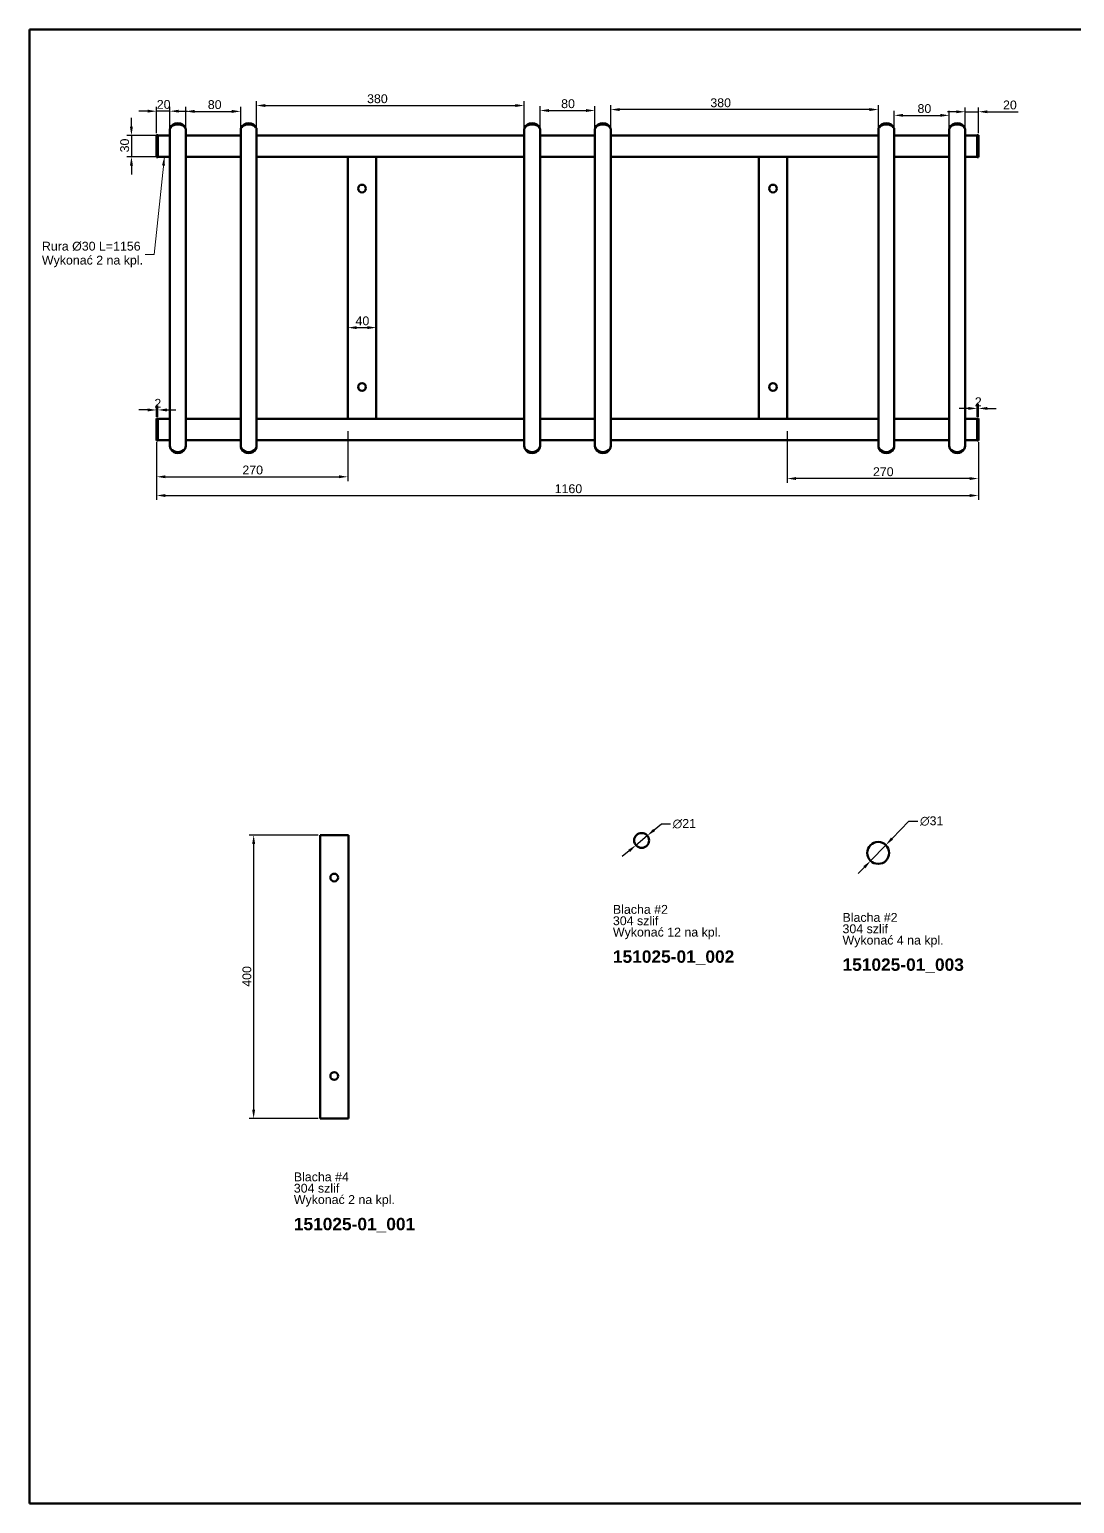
# Model space of a CAD drawing. Header units: millimetres. Extents: x 10 to 2960, y 10 to 2090.
# Drawn here: x 10 to 1485, y 10 to 2090 of the extents above; entities that cross this region are included whole.
import ezdxf

# ---------------------------------------------------------------- set-up
doc = ezdxf.new("R2010")
doc.units = ezdxf.units.MM
doc.header["$LTSCALE"] = 5
for name, color, linetype, lineweight in [('Krawędzie widoczneARTUR', 7, 'Continuous', 50), ('SymboleARTUR', 7, 'Continuous', 18), ('SzkicARTUR', 7, 'Continuous', 35), ('WymiaryARTUR', 7, 'Continuous', 25)]:
    doc.layers.add(name, color=color, linetype=linetype, lineweight=lineweight)
doc.styles.add('STANDARD-ARTUR', font='ARIAL.TTF')
doc.dimstyles.new('ISO-25-ARTUR tekst normalny', dxfattribs={"dimscale": 5, "dimtxt": 2.5, "dimasz": 2.5, "dimexe": 1.25, "dimexo": 0.5, "dimtad": 1, "dimdec": 1, "dimrnd": 1e-08, "dimtxsty": 'STANDARD-ARTUR', "dimcen": 0.09, "dimclrd": 7, "dimclre": 7, "dimclrt": 7, "dimadec": 1, "dimazin": 2, "dimtfac": 0.6, "dimtdec": 3, "dimtmove": 0, "dimatfit": 3, "dimfxl": 1, "dimtolj": 1, "dimtzin": 0, "dimlwd": -1, "dimlwe": -1, "dimarcsym": 0})
doc.dimstyles.new('ISO-25-ARTUR tekst normalny$7', dxfattribs={"dimscale": 5, "dimtxt": 2.5, "dimasz": 2.5, "dimexe": 1.25, "dimexo": 0.5, "dimtad": 1, "dimdec": 1, "dimrnd": 1e-08, "dimtxsty": 'STANDARD-ARTUR', "dimcen": 0.09, "dimclrd": 7, "dimclre": 7, "dimclrt": 7, "dimadec": 1, "dimazin": 2, "dimtfac": 0.6, "dimtdec": 3, "dimtmove": 0, "dimatfit": 3, "dimfxl": 1, "dimtolj": 1, "dimtzin": 0, "dimlwd": 15, "dimlwe": -1, "dimarcsym": 0})

# ---------------------------------------------------------------- blocks, each defined once
blk = doc.blocks.new('Ramki Zwykła')
at = {"layer": 'SzkicARTUR', "lineweight": 50}
for p, q in [((2, 418), (592, 418)), ((2, 2), (2, 418)), ((592, 2), (592, 418)), ((2, 2), (592, 2))]:
    blk.add_line(p, q, dxfattribs=at)
blk = doc.blocks.new('*D6')
at = {"layer": 'Defpoints', "color": 0, "linetype": 'Continuous', "transparency": 16777216}
for p in [(808.1, 1975.6), (730.6, 1948.8), (808.1, 1948.8)]:
    blk.add_point(p, dxfattribs=at)
at = {"layer": 'WymiaryARTUR', "color": 7, "linetype": 'Continuous', "transparency": 16777216}
for p, q in [((730.6, 1951.3), (730.6, 1981.9)), ((808.1, 1951.3), (808.1, 1981.9)), ((743.1, 1975.6), (795.6, 1975.6))]:
    blk.add_line(p, q, dxfattribs=at)
for points in [[(743.1, 1977.7), (743.1, 1973.6), (730.6, 1975.6)], [(795.6, 1977.7), (795.6, 1973.6), (808.1, 1975.6)]]:
    blk.add_solid(points, dxfattribs=at)
at = {"layer": 'WymiaryARTUR', "color": 7, "linetype": 'Continuous', "transparency": 16777216, "insert": (760.4, 1985.2), "char_height": 12.5, "attachment_point": 4, "style": 'STANDARD-ARTUR'}
blk.add_mtext('\\A1;80', dxfattribs=at)
blk = doc.blocks.new('*D7')
at = {"layer": 'Defpoints', "color": 0, "linetype": 'Continuous', "transparency": 16777216}
for p in [(308.1, 1974.4), (230.6, 1948.8), (308.1, 1948.8)]:
    blk.add_point(p, dxfattribs=at)
at = {"layer": 'WymiaryARTUR', "color": 7, "linetype": 'Continuous', "transparency": 16777216}
for p, q in [((230.6, 1951.3), (230.6, 1980.7)), ((308.1, 1951.3), (308.1, 1980.7)), ((243.1, 1974.4), (295.6, 1974.4))]:
    blk.add_line(p, q, dxfattribs=at)
for points in [[(243.1, 1976.5), (243.1, 1972.3), (230.6, 1974.4)], [(295.6, 1976.5), (295.6, 1972.3), (308.1, 1974.4)]]:
    blk.add_solid(points, dxfattribs=at)
at = {"layer": 'WymiaryARTUR', "color": 7, "linetype": 'Continuous', "transparency": 16777216, "insert": (261.7, 1983.9), "char_height": 12.5, "attachment_point": 4, "style": 'STANDARD-ARTUR'}
blk.add_mtext('\\A1;80', dxfattribs=at)
blk = doc.blocks.new('*D8')
at = {"layer": 'Defpoints', "color": 0, "linetype": 'Continuous', "transparency": 16777216}
for p in [(1308.1, 1968.8), (1230.6, 1948.8), (1308.1, 1948.8)]:
    blk.add_point(p, dxfattribs=at)
at = {"layer": 'WymiaryARTUR', "color": 7, "linetype": 'Continuous', "transparency": 16777216}
for p, q in [((1230.6, 1951.3), (1230.6, 1975.1)), ((1243.1, 1968.8), (1295.6, 1968.8)), ((1308.1, 1951.3), (1308.1, 1975.1))]:
    blk.add_line(p, q, dxfattribs=at)
for points in [[(1243.1, 1970.9), (1243.1, 1966.8), (1230.6, 1968.8)], [(1295.6, 1970.9), (1295.6, 1966.8), (1308.1, 1968.8)]]:
    blk.add_solid(points, dxfattribs=at)
at = {"layer": 'WymiaryARTUR', "color": 7, "linetype": 'Continuous', "transparency": 16777216, "insert": (1263.4, 1978.3), "char_height": 12.5, "attachment_point": 4, "style": 'STANDARD-ARTUR'}
blk.add_mtext('\\A1;80', dxfattribs=at)
blk = doc.blocks.new('*D9')
at = {"layer": 'Defpoints', "color": 0, "linetype": 'Continuous', "transparency": 16777216}
for p in [(708.1, 1982.7), (330.6, 1634.3), (708.1, 1634.3)]:
    blk.add_point(p, dxfattribs=at)
at = {"layer": 'WymiaryARTUR', "color": 7, "linetype": 'Continuous', "transparency": 16777216}
for p, q in [((330.6, 1636.8), (330.6, 1988.9)), ((343.1, 1982.7), (695.6, 1982.7)), ((708.1, 1636.8), (708.1, 1988.9))]:
    blk.add_line(p, q, dxfattribs=at)
for points in [[(343.1, 1984.8), (343.1, 1980.6), (330.6, 1982.7)], [(695.6, 1984.8), (695.6, 1980.6), (708.1, 1982.7)]]:
    blk.add_solid(points, dxfattribs=at)
at = {"layer": 'WymiaryARTUR', "color": 7, "linetype": 'Continuous', "transparency": 16777216, "insert": (486.5, 1992.2), "char_height": 12.5, "attachment_point": 4, "style": 'STANDARD-ARTUR'}
blk.add_mtext('\\A1;380', dxfattribs=at)
blk = doc.blocks.new('*D10')
at = {"layer": 'Defpoints', "color": 0, "linetype": 'Continuous', "transparency": 16777216}
for p in [(830.6, 1977), (830.6, 1634.3), (1208.1, 1634.3)]:
    blk.add_point(p, dxfattribs=at)
at = {"layer": 'WymiaryARTUR', "color": 7, "linetype": 'Continuous', "transparency": 16777216}
for p, q in [((830.6, 1636.8), (830.6, 1983.3)), ((1195.6, 1977), (843.1, 1977)), ((1208.1, 1636.8), (1208.1, 1983.3))]:
    blk.add_line(p, q, dxfattribs=at)
for points in [[(843.1, 1979.1), (843.1, 1974.9), (830.6, 1977)], [(1195.6, 1979.1), (1195.6, 1974.9), (1208.1, 1977)]]:
    blk.add_solid(points, dxfattribs=at)
at = {"layer": 'WymiaryARTUR', "color": 7, "linetype": 'Continuous', "transparency": 16777216, "insert": (971, 1986.5), "char_height": 12.5, "attachment_point": 4, "style": 'STANDARD-ARTUR'}
blk.add_mtext('\\A1;380', dxfattribs=at)
blk = doc.blocks.new('*D11')
at = {"layer": 'Defpoints', "color": 0, "linetype": 'Continuous', "transparency": 16777216}
for p in [(189.4, 1974.7), (189.4, 1941), (208.1, 1634.3)]:
    blk.add_point(p, dxfattribs=at)
at = {"layer": 'WymiaryARTUR', "color": 7, "linetype": 'Continuous', "transparency": 16777216}
for p, q in [((189.4, 1943.5), (189.4, 1981)), ((208.1, 1636.8), (208.1, 1981)), ((176.9, 1974.7), (164.4, 1974.7)), ((208.1, 1974.7), (189.4, 1974.7)), ((220.6, 1974.7), (233.1, 1974.7))]:
    blk.add_line(p, q, dxfattribs=at)
for points in [[(176.9, 1976.8), (176.9, 1972.7), (189.4, 1974.7)], [(220.6, 1976.8), (220.6, 1972.7), (208.1, 1974.7)]]:
    blk.add_solid(points, dxfattribs=at)
at = {"layer": 'WymiaryARTUR', "color": 7, "linetype": 'Continuous', "transparency": 16777216, "insert": (189.7, 1984.2), "char_height": 12.5, "attachment_point": 4, "style": 'STANDARD-ARTUR'}
blk.add_mtext('\\A1;20', dxfattribs=at)
blk = doc.blocks.new('*D12')
at = {"layer": 'Defpoints', "color": 0, "linetype": 'Continuous', "transparency": 16777216}
for p in [(1330.6, 1973.9), (1330.6, 1948.8), (1349.4, 1941)]:
    blk.add_point(p, dxfattribs=at)
at = {"layer": 'WymiaryARTUR', "color": 7, "linetype": 'Continuous', "transparency": 16777216}
for p, q in [((1330.6, 1951.3), (1330.6, 1980.1)), ((1349.4, 1943.5), (1349.4, 1980.1)), ((1318.1, 1973.9), (1305.6, 1973.9)), ((1330.6, 1973.9), (1349.4, 1973.9)), ((1361.9, 1973.9), (1405.3, 1973.9))]:
    blk.add_line(p, q, dxfattribs=at)
for points in [[(1318.1, 1975.9), (1318.1, 1971.8), (1330.6, 1973.9)], [(1361.9, 1975.9), (1361.9, 1971.8), (1349.4, 1973.9)]]:
    blk.add_solid(points, dxfattribs=at)
at = {"layer": 'WymiaryARTUR', "color": 7, "linetype": 'Continuous', "transparency": 16777216, "insert": (1384.1, 1983.4), "char_height": 12.5, "attachment_point": 4, "style": 'STANDARD-ARTUR'}
blk.add_mtext('\\A1;20', dxfattribs=at)
blk = doc.blocks.new('*D18')
at = {"layer": 'Defpoints', "color": 0, "linetype": 'Continuous', "transparency": 16777216}
for p in [(189.4, 1510), (1349.4, 1510), (1349.4, 1432.4)]:
    blk.add_point(p, dxfattribs=at)
at = {"layer": 'WymiaryARTUR', "color": 7, "linetype": 'Continuous', "transparency": 16777216}
for p, q in [((189.4, 1507.5), (189.4, 1426.2)), ((1349.4, 1507.5), (1349.4, 1426.2)), ((201.9, 1432.4), (1336.9, 1432.4))]:
    blk.add_line(p, q, dxfattribs=at)
for points in [[(201.9, 1434.5), (201.9, 1430.3), (189.4, 1432.4)], [(1336.9, 1434.5), (1336.9, 1430.3), (1349.4, 1432.4)]]:
    blk.add_solid(points, dxfattribs=at)
at = {"layer": 'WymiaryARTUR', "color": 7, "linetype": 'Continuous', "transparency": 16777216, "insert": (751.3, 1441.9), "char_height": 12.5, "attachment_point": 4, "style": 'STANDARD-ARTUR'}
blk.add_mtext('\\A1;1160', dxfattribs=at)
blk = doc.blocks.new('*D22')
at = {"layer": 'Defpoints', "color": 0, "linetype": 'Continuous', "transparency": 16777216}
for p in [(191.4, 1940.5), (153.9, 1910.5), (191.4, 1910.5)]:
    blk.add_point(p, dxfattribs=at)
at = {"layer": 'WymiaryARTUR', "color": 7, "linetype": 'Continuous', "transparency": 16777216}
for p, q in [((153.9, 1953), (153.9, 1965.5)), ((188.9, 1940.5), (147.6, 1940.5)), ((153.9, 1940.5), (153.9, 1910.5)), ((188.9, 1910.5), (147.6, 1910.5)), ((153.9, 1898), (153.9, 1885.5))]:
    blk.add_line(p, q, dxfattribs=at)
for points in [[(151.8, 1953), (156, 1953), (153.9, 1940.5)], [(151.8, 1898), (156, 1898), (153.9, 1910.5)]]:
    blk.add_solid(points, dxfattribs=at)
at = {"layer": 'WymiaryARTUR', "color": 7, "linetype": 'Continuous', "transparency": 16777216, "insert": (144.4, 1916.6), "char_height": 12.5, "attachment_point": 4, "rotation": 90, "style": 'STANDARD-ARTUR'}
blk.add_mtext('\\A1;30', dxfattribs=at)
blk = doc.blocks.new('*D23')
at = {"layer": 'Defpoints', "color": 0, "linetype": 'Continuous', "transparency": 16777216}
for p in [(459.4, 1669.3), (499.4, 1669.3), (499.4, 1669.3)]:
    blk.add_point(p, dxfattribs=at)
at = {"layer": 'WymiaryARTUR', "color": 7, "linetype": 'Continuous', "transparency": 16777216}
blk.add_line((471.9, 1669.3), (486.9, 1669.3), dxfattribs=at)
for points in [[(471.9, 1671.4), (471.9, 1667.2), (459.4, 1669.3)], [(486.9, 1671.4), (486.9, 1667.2), (499.4, 1669.3)]]:
    blk.add_solid(points, dxfattribs=at)
at = {"layer": 'WymiaryARTUR', "color": 7, "linetype": 'Continuous', "transparency": 16777216, "insert": (470.2, 1678.8), "char_height": 12.5, "attachment_point": 4, "style": 'STANDARD-ARTUR'}
blk.add_mtext('\\A1;40', dxfattribs=at)
blk = doc.blocks.new('*D24')
at = {"layer": 'Defpoints', "color": 0, "linetype": 'Continuous', "transparency": 16777216}
for p in [(459.4, 1525.5), (189.4, 1510), (459.4, 1458.8)]:
    blk.add_point(p, dxfattribs=at)
at = {"layer": 'WymiaryARTUR', "color": 7, "linetype": 'Continuous', "transparency": 16777216}
for p, q in [((459.4, 1523), (459.4, 1452.6)), ((189.4, 1507.5), (189.4, 1452.6)), ((201.9, 1458.8), (446.9, 1458.8))]:
    blk.add_line(p, q, dxfattribs=at)
for points in [[(201.9, 1460.9), (201.9, 1456.8), (189.4, 1458.8)], [(446.9, 1460.9), (446.9, 1456.8), (459.4, 1458.8)]]:
    blk.add_solid(points, dxfattribs=at)
at = {"layer": 'WymiaryARTUR', "color": 7, "linetype": 'Continuous', "transparency": 16777216, "insert": (310.5, 1468.3), "char_height": 12.5, "attachment_point": 4, "style": 'STANDARD-ARTUR'}
blk.add_mtext('\\A1;270', dxfattribs=at)
blk = doc.blocks.new('*D25')
at = {"layer": 'Defpoints', "color": 0, "linetype": 'Continuous', "transparency": 16777216}
for p in [(1079.4, 1525.5), (1349.4, 1510), (1079.4, 1456.3)]:
    blk.add_point(p, dxfattribs=at)
at = {"layer": 'WymiaryARTUR', "color": 7, "linetype": 'Continuous', "transparency": 16777216}
for p, q in [((1079.4, 1523), (1079.4, 1450.1)), ((1349.4, 1507.5), (1349.4, 1450.1)), ((1336.9, 1456.3), (1091.9, 1456.3))]:
    blk.add_line(p, q, dxfattribs=at)
for points in [[(1091.9, 1458.4), (1091.9, 1454.3), (1079.4, 1456.3)], [(1336.9, 1458.4), (1336.9, 1454.3), (1349.4, 1456.3)]]:
    blk.add_solid(points, dxfattribs=at)
at = {"layer": 'WymiaryARTUR', "color": 7, "linetype": 'Continuous', "transparency": 16777216, "insert": (1200.5, 1465.9), "char_height": 12.5, "attachment_point": 4, "style": 'STANDARD-ARTUR'}
blk.add_mtext('\\A1;270', dxfattribs=at)
blk = doc.blocks.new('*D26')
at = {"layer": 'Defpoints', "color": 0, "linetype": 'Continuous', "transparency": 16777216}
for p in [(420.1, 953.3), (326.4, 553.3), (420.1, 553.3)]:
    blk.add_point(p, dxfattribs=at)
at = {"layer": 'WymiaryARTUR', "color": 7, "linetype": 'Continuous', "transparency": 16777216}
for p, q in [((417.6, 953.3), (320.1, 953.3)), ((326.4, 940.8), (326.4, 565.8)), ((417.6, 553.3), (320.1, 553.3))]:
    blk.add_line(p, q, dxfattribs=at)
for points in [[(324.3, 940.8), (328.5, 940.8), (326.4, 953.3)], [(324.3, 565.8), (328.5, 565.8), (326.4, 553.3)]]:
    blk.add_solid(points, dxfattribs=at)
at = {"layer": 'WymiaryARTUR', "color": 7, "linetype": 'Continuous', "transparency": 16777216, "insert": (316.9, 739.2), "char_height": 12.5, "attachment_point": 4, "rotation": 90, "style": 'STANDARD-ARTUR'}
blk.add_mtext('\\A1;400', dxfattribs=at)
blk = doc.blocks.new('*D27')
at = {"layer": 'Defpoints', "color": 0, "linetype": 'Continuous', "transparency": 16777216}
for p in [(189.4, 1541), (191.4, 1553.1), (191.4, 1541)]:
    blk.add_point(p, dxfattribs=at)
at = {"layer": 'WymiaryARTUR', "color": 7, "linetype": 'Continuous', "transparency": 16777216}
for p, q in [((176.9, 1553.1), (164.4, 1553.1)), ((189.4, 1543.5), (189.4, 1559.3)), ((189.4, 1553.1), (191.4, 1553.1)), ((191.4, 1543.5), (191.4, 1559.3)), ((203.9, 1553.1), (216.4, 1553.1))]:
    blk.add_line(p, q, dxfattribs=at)
for points in [[(176.9, 1555.2), (176.9, 1551), (189.4, 1553.1)], [(203.9, 1555.2), (203.9, 1551), (191.4, 1553.1)]]:
    blk.add_solid(points, dxfattribs=at)
at = {"layer": 'WymiaryARTUR', "color": 7, "linetype": 'Continuous', "transparency": 16777216, "insert": (186.3, 1562.5), "char_height": 12.5, "attachment_point": 4, "style": 'STANDARD-ARTUR'}
blk.add_mtext('\\A1;2', dxfattribs=at)
blk = doc.blocks.new('*D28')
at = {"layer": 'Defpoints', "color": 0, "linetype": 'Continuous', "transparency": 16777216}
for p in [(1347.4, 1541), (1349.4, 1555.3), (1349.4, 1541)]:
    blk.add_point(p, dxfattribs=at)
at = {"layer": 'WymiaryARTUR', "color": 7, "linetype": 'Continuous', "transparency": 16777216}
for p, q in [((1347.4, 1543.5), (1347.4, 1561.6)), ((1349.4, 1543.5), (1349.4, 1561.6)), ((1334.9, 1555.3), (1322.4, 1555.3)), ((1347.4, 1555.3), (1349.4, 1555.3)), ((1361.9, 1555.3), (1374.4, 1555.3))]:
    blk.add_line(p, q, dxfattribs=at)
for points in [[(1334.9, 1557.4), (1334.9, 1553.2), (1347.4, 1555.3)], [(1361.9, 1557.4), (1361.9, 1553.2), (1349.4, 1555.3)]]:
    blk.add_solid(points, dxfattribs=at)
at = {"layer": 'WymiaryARTUR', "color": 7, "linetype": 'Continuous', "transparency": 16777216, "insert": (1344.3, 1564.7), "char_height": 12.5, "attachment_point": 4, "style": 'STANDARD-ARTUR'}
blk.add_mtext('\\A1;2', dxfattribs=at)
blk = doc.blocks.new('*D29')
at = {"layer": 'Defpoints', "color": 0, "linetype": 'Continuous', "transparency": 16777216}
for p in [(865.9, 938.9), (882, 952.4)]:
    blk.add_point(p, dxfattribs=at)
at = {"layer": 'WymiaryARTUR', "color": 7, "linetype": 'Continuous', "transparency": 16777216}
for p, q in [((891.6, 960.4), (902.2, 969.2)), ((902.2, 969.2), (914.7, 969.2)), ((865.9, 938.9), (882, 952.4)), ((856.3, 930.9), (846.7, 922.9))]:
    blk.add_line(p, q, dxfattribs=at)
for points in [[(890.3, 962), (893, 958.8), (882, 952.4)], [(855, 932.5), (857.7, 929.3), (865.9, 938.9)]]:
    blk.add_solid(points, dxfattribs=at)
at = {"layer": 'WymiaryARTUR', "color": 7, "linetype": 'Continuous', "transparency": 16777216, "insert": (917.8, 969.2), "char_height": 12.5, "attachment_point": 4, "style": 'STANDARD-ARTUR'}
blk.add_mtext('\\A1;∅21', dxfattribs=at)
blk = doc.blocks.new('*D30')
at = {"layer": 'Defpoints', "color": 0, "linetype": 'Continuous', "transparency": 16777216}
for p in [(1218.7, 939.2), (1197.2, 916.9)]:
    blk.add_point(p, dxfattribs=at)
at = {"layer": 'WymiaryARTUR', "color": 7, "linetype": 'Continuous', "transparency": 16777216}
for p, q in [((1227.4, 948.2), (1251.3, 973)), ((1251.3, 973), (1263.8, 973)), ((1197.2, 916.9), (1218.7, 939.2)), ((1188.5, 907.9), (1179.8, 898.9))]:
    blk.add_line(p, q, dxfattribs=at)
for points in [[(1225.9, 949.7), (1228.9, 946.8), (1218.7, 939.2)], [(1187, 909.4), (1190, 906.5), (1197.2, 916.9)]]:
    blk.add_solid(points, dxfattribs=at)
at = {"layer": 'WymiaryARTUR', "color": 7, "linetype": 'Continuous', "transparency": 16777216, "insert": (1266.9, 973), "char_height": 12.5, "attachment_point": 4, "style": 'STANDARD-ARTUR'}
blk.add_mtext('\\A1;∅31', dxfattribs=at)

msp = doc.modelspace()

# ---------------------------------------------------------------- linework, layer by layer
at = {"layer": 'Krawędzie widoczneARTUR'}
for p, q in [((189.39, 1941.016), (189.39, 1910.016)), ((191.39, 1941.016), (189.39, 1941.016)), ((191.39, 1910.016), (191.39, 1941.016)), ((208.14, 1940.516), (191.39, 1940.516)), ((208.14, 1698.967), (208.14, 1948.774)), ((230.64, 1698.967), (230.64, 1948.774)), ((308.14, 1940.516), (230.64, 1940.516)), ((308.14, 1698.967), (308.14, 1948.774)), ((330.64, 1698.967), (330.64, 1948.774)), ((708.14, 1940.516), (330.64, 1940.516)), ((708.14, 1698.967), (708.14, 1948.774)), ((730.64, 1698.967), (730.64, 1948.774)), ((808.14, 1940.516), (730.64, 1940.516)), ((808.14, 1698.967), (808.14, 1948.774)), ((830.64, 1698.967), (830.64, 1948.774)), ((1208.14, 1940.516), (830.64, 1940.516)), ((1208.14, 1698.967), (1208.14, 1948.774)), ((1230.64, 1698.967), (1230.64, 1948.774)), ((1308.14, 1940.516), (1230.64, 1940.516)), ((1308.14, 1698.967), (1308.14, 1948.774)), ((1330.64, 1698.967), (1330.64, 1948.774)), ((1347.39, 1940.516), (1330.64, 1940.516)), ((1347.39, 1941.016), (1347.39, 1910.016)), ((1347.39, 1941.016), (1349.39, 1941.016)), ((1349.39, 1910.016), (1349.39, 1941.016)), ((191.39, 1910.016), (189.39, 1910.016)), ((208.14, 1910.516), (191.39, 1910.516)), ((308.14, 1910.516), (230.64, 1910.516)), ((708.14, 1910.516), (330.64, 1910.516)), ((459.39, 1540.516), (459.39, 1910.516)), ((499.39, 1910.516), (499.39, 1540.516)), ((808.14, 1910.516), (730.64, 1910.516)), ((1208.14, 1910.516), (830.64, 1910.516)), ((1039.39, 1910.516), (1039.39, 1540.516)), ((1079.39, 1540.516), (1079.39, 1910.516)), ((1308.14, 1910.516), (1230.64, 1910.516)), ((1347.39, 1910.516), (1330.64, 1910.516)), ((1347.39, 1910.016), (1349.39, 1910.016)), ((208.14, 1634.28), (208.14, 1698.967)), ((230.64, 1698.967), (230.64, 1634.28)), ((308.14, 1634.28), (308.14, 1698.967)), ((330.64, 1698.967), (330.64, 1634.28)), ((708.14, 1634.28), (708.14, 1698.967)), ((730.64, 1698.967), (730.64, 1634.28)), ((808.14, 1634.28), (808.14, 1698.967)), ((830.64, 1698.967), (830.64, 1634.28)), ((1208.14, 1634.28), (1208.14, 1698.967)), ((1230.64, 1698.967), (1230.64, 1634.28)), ((1308.14, 1634.28), (1308.14, 1698.967)), ((1330.64, 1698.967), (1330.64, 1634.28)), ((208.14, 1502.434), (208.14, 1634.28)), ((230.64, 1502.434), (230.64, 1634.28)), ((308.14, 1502.434), (308.14, 1634.28)), ((330.64, 1502.434), (330.64, 1634.28)), ((708.14, 1502.434), (708.14, 1634.28)), ((730.64, 1502.434), (730.64, 1634.28)), ((808.14, 1502.434), (808.14, 1634.28)), ((830.64, 1502.434), (830.64, 1634.28)), ((1208.14, 1502.434), (1208.14, 1634.28)), ((1230.64, 1502.434), (1230.64, 1634.28)), ((1308.14, 1502.434), (1308.14, 1634.28)), ((1330.64, 1502.434), (1330.64, 1634.28)), ((189.39, 1541.016), (189.39, 1510.016)), ((191.39, 1541.016), (189.39, 1541.016)), ((191.39, 1510.016), (191.39, 1541.016)), ((208.14, 1540.516), (191.39, 1540.516)), ((308.14, 1540.516), (230.64, 1540.516)), ((708.14, 1540.516), (330.64, 1540.516)), ((808.14, 1540.516), (730.64, 1540.516)), ((1208.14, 1540.516), (830.64, 1540.516)), ((1308.14, 1540.516), (1230.64, 1540.516)), ((1347.39, 1540.516), (1330.64, 1540.516)), ((1347.39, 1541.016), (1347.39, 1510.016)), ((1347.39, 1541.016), (1349.39, 1541.016)), ((1349.39, 1510.016), (1349.39, 1541.016)), ((191.39, 1510.016), (189.39, 1510.016)), ((208.14, 1510.516), (191.39, 1510.516)), ((308.14, 1510.516), (230.64, 1510.516)), ((708.14, 1510.516), (330.64, 1510.516)), ((808.14, 1510.516), (730.64, 1510.516)), ((1208.14, 1510.516), (830.64, 1510.516)), ((1308.14, 1510.516), (1230.64, 1510.516)), ((1347.39, 1510.516), (1330.64, 1510.516)), ((1347.39, 1510.016), (1349.39, 1510.016)), ((420.15, 953.267), (420.15, 553.267)), ((460.15, 953.267), (420.15, 953.267)), ((460.15, 553.267), (460.15, 953.267)), ((420.15, 553.267), (460.15, 553.267))]:
    msp.add_line(p, q, dxfattribs=at)
for centre, radius in [((479.39, 1865.516), 5.5), ((1059.39, 1865.516), 5.5), ((479.39, 1585.516), 5.5), ((1059.39, 1585.516), 5.5), ((873.981, 945.636), 10.5), ((1207.914, 928.078), 15.5), ((440.15, 893.267), 5.5), ((440.15, 613.267), 5.5)]:
    msp.add_circle(centre, radius, dxfattribs=at)
for centre, major_axis, ratio, start_param, end_param in [((219.39, 1948.774), (-11.25, 0), 0.64739296, 3.14159265, 6.28318531), ((219.39, 1950.144), (-10.5, 0), 0.72844002, 3.35377375, 6.07100421), ((219.39, 1948.774), (-10.5, 0), 0.72844002, 3.98323747, 5.44154049), ((319.39, 1948.774), (-11.25, 0), 0.64739296, 3.14159265, 6.28318531), ((319.39, 1950.144), (-10.5, 0), 0.72844002, 3.35377375, 6.07100421), ((319.39, 1948.774), (-10.5, 0), 0.72844002, 3.98323747, 5.44154049), ((719.39, 1948.774), (-11.25, 0), 0.64739296, 3.14159265, 6.28318531), ((719.39, 1950.144), (-10.5, 0), 0.72844002, 3.35377375, 6.07100421), ((719.39, 1948.774), (-10.5, 0), 0.72844002, 3.98323747, 5.44154049), ((819.39, 1948.774), (-11.25, 0), 0.64739296, 3.14159265, 6.28318531), ((819.39, 1950.144), (-10.5, 0), 0.72844002, 3.35377375, 6.07100421), ((819.39, 1948.774), (-10.5, 0), 0.72844002, 3.98323747, 5.44154049), ((1219.39, 1948.774), (-11.25, 0), 0.64739296, 3.14159265, 6.28318531), ((1219.39, 1950.144), (-10.5, 0), 0.72844002, 3.35377375, 6.07100421), ((1219.39, 1948.774), (-10.5, 0), 0.72844002, 3.98323747, 5.44154049), ((1319.39, 1948.774), (-11.25, 0), 0.64739296, 3.14159265, 6.28318531), ((1319.39, 1950.144), (-10.5, 0), 0.72844002, 3.35377375, 6.07100421), ((1319.39, 1948.774), (-10.5, 0), 0.72844002, 3.98323747, 5.44154049), ((219.39, 1502.434), (11.25, 0), 0.78985676, 3.14159265, 6.28318531), ((219.39, 1501.517), (-10.5, 0), 0.88873886, 0.39646026, 2.7451324), ((319.39, 1502.434), (11.25, 0), 0.78985676, 3.14159265, 6.28318531), ((319.39, 1501.517), (-10.5, 0), 0.88873886, 0.39646026, 2.7451324), ((719.39, 1502.434), (11.25, 0), 0.78985676, 3.14159265, 6.28318531), ((719.39, 1501.517), (-10.5, 0), 0.88873886, 0.39646026, 2.7451324), ((819.39, 1502.434), (11.25, 0), 0.78985676, 3.14159265, 6.28318531), ((819.39, 1501.517), (-10.5, 0), 0.88873886, 0.39646026, 2.7451324), ((1219.39, 1502.434), (11.25, 0), 0.78985676, 3.14159265, 6.28318531), ((1219.39, 1501.517), (-10.5, 0), 0.88873886, 0.39646026, 2.7451324), ((1319.39, 1502.434), (11.25, 0), 0.78985676, 3.14159265, 6.28318531), ((1319.39, 1501.517), (-10.5, 0), 0.88873886, 0.39646026, 2.7451324), ((219.39, 1502.434), (10.5, 0), 0.88873886, 3.98323747, 5.44154049), ((319.39, 1502.434), (10.5, 0), 0.88873886, 3.98323747, 5.44154049), ((719.39, 1502.434), (10.5, 0), 0.88873886, 3.98323747, 5.44154049), ((819.39, 1502.434), (10.5, 0), 0.88873886, 3.98323747, 5.44154049), ((1219.39, 1502.434), (10.5, 0), 0.88873886, 3.98323747, 5.44154049), ((1319.39, 1502.434), (10.5, 0), 0.88873886, 3.98323747, 5.44154049)]:
    msp.add_ellipse(centre, major_axis=major_axis, ratio=ratio, start_param=start_param, end_param=end_param, dxfattribs=at)

# ---------------------------------------------------------------- block references
at = {"xscale": 5, "yscale": 5, "zscale": 5}
msp.add_blockref('Ramki Zwykła', (0, 0), dxfattribs=at)

# ---------------------------------------------------------------- texts
at = {"layer": 'SymboleARTUR', "color": 7, "char_height": 12.5, "attachment_point": 4, "style": 'STANDARD-ARTUR'}
for s, insert, width, line_spacing_factor in [('{Rura Ø30 L=1156\\PWykonać 2 na kpl.}', (27.56, 1772.514), 142.66387, 0.944221), ('Blacha #2\\P304 szlif{\\H1.3083x; }\\PWykonać 12 na kpl.{\\H1.2848x; }\\P {\\H1.2779x; }\\P{\\fArial|b1|i0|c238|p34;\\H1.4x;151025-01_002\\H1.202x; }', (833.485, 812.265), 171.23858, 0.769424), ('Blacha #2\\P304 szlif{\\H1.3083x; }\\PWykonać 4 na kpl.{\\H1.2848x; }\\P {\\H1.2779x; }\\P{\\fArial|b1|i0|c238|p34;\\H1.4x;151025-01_003\\H1.202x; }', (1157.553, 800.943), 171.23858, 0.769424), ('Blacha #4\\P304 szlif{\\H1.3083x; }\\PWykonać 2 na kpl.{\\H1.2848x; }\\P {\\H1.2779x; }\\P{\\fArial|b1|i0|c238|p34;\\H1.4x;151025-01_001\\H1.202x; }', (383.118, 434.844), 171.23858, 0.769424)]:
    msp.add_mtext(s, dxfattribs=dict(at, insert=insert, width=width, line_spacing_factor=line_spacing_factor))

# ---------------------------------------------------------------- dimensions: what is measured, and where the dimension line sits
at = {"layer": 'WymiaryARTUR', "color": 7, "linetype": 'Continuous'}
for base, p1, p2, override, picture, middle in [((708.14, 1982.685), (330.64, 1634.28), (708.14, 1634.28), {"dimdec": 1, "dimlfac": 1.006623, "dimtp": 0, "dimtm": 0, "dimtdec": 3, "dimtofl": 0, "dimatfit": 1}, '*D9', (500.321, 1982.685)), ((189.39, 1974.734), (208.14, 1634.28), (189.39, 1941.016), {"dimdec": 1, "dimlfac": 1.066667, "dimtp": 0, "dimtm": 0, "dimtdec": 3, "dimtofl": 1, "dimatfit": 1}, '*D11', (198.765, 1974.734)), ((308.14, 1974.406), (230.64, 1948.774), (308.14, 1948.774), {"dimdec": 1, "dimlfac": 1.032258, "dimtp": 0, "dimtm": 0, "dimtdec": 3, "dimtofl": 0, "dimatfit": 1}, '*D7', (270.64, 1974.406)), ((830.64, 1977.023), (1208.14, 1634.28), (830.64, 1634.28), {"dimdec": 1, "dimlfac": 1.006623, "dimtp": 0, "dimtm": 0, "dimtdec": 3, "dimtofl": 0, "dimatfit": 1}, '*D10', (984.773, 1977.023)), ((1308.14, 1968.835), (1230.64, 1948.774), (1308.14, 1948.774), {"dimdec": 1, "dimlfac": 1.032645, "dimtp": 0, "dimtm": 0, "dimtdec": 3, "dimtofl": 0, "dimatfit": 1}, '*D8', (1272.379, 1968.835)), ((499.39, 1669.316), (459.39, 1669.316), (499.39, 1669.316), {"dimdec": 1, "dimse1": 1, "dimse2": 1, "dimtp": 0, "dimtm": 0, "dimtdec": 3, "dimtofl": 0, "dimatfit": 1}, '*D23', (479.39, 1669.316)), ((191.39, 1553.087), (189.39, 1541.016), (191.39, 1541.016), {"dimdec": 1, "dimtp": 0, "dimtm": 0, "dimtdec": 3, "dimtofl": 1, "dimatfit": 1}, '*D27', (190.39, 1553.087)), ((1349.39, 1555.302), (1347.39, 1541.016), (1349.39, 1541.016), {"dimdec": 1, "dimtp": 0, "dimtm": 0, "dimtdec": 3, "dimtofl": 1, "dimatfit": 1}, '*D28', (1348.39, 1555.302)), ((459.39, 1458.834), (189.39, 1510.016), (459.39, 1525.516), {"dimdec": 1, "dimtp": 0, "dimtm": 0, "dimtdec": 3, "dimtofl": 0, "dimatfit": 1}, '*D24', (324.39, 1458.834)), ((1349.39, 1432.43), (189.39, 1510.016), (1349.39, 1510.016), {"dimdec": 1, "dimtp": 0, "dimtm": 0, "dimtdec": 3, "dimtofl": 0, "dimatfit": 1}, '*D18', (769.39, 1432.43))]:
    dim = msp.add_linear_dim(base=base, p1=p1, p2=p2, dimstyle='ISO-25-ARTUR tekst normalny', override=override, dxfattribs=at)
    dim.commit()
    dim.dimension.update_dxf_attribs({"geometry": picture, "text_midpoint": middle, "dimtype": 160})
for base, p1, p2, angle, override, picture, middle in [((808.14, 1975.644), (730.64, 1948.774), (808.14, 1948.774), 180, {"dimdec": 1, "dimlfac": 1.032258, "dimtp": 0, "dimtm": 0, "dimtdec": 3, "dimtofl": 0, "dimatfit": 1}, '*D6', (769.39, 1975.644)), ((1330.64, 1973.861), (1349.39, 1941.016), (1330.64, 1948.774), 180, {"dimdec": 1, "dimlfac": 1.066667, "dimtp": 0, "dimtm": 0, "dimtdec": 3, "dimtofl": 1, "dimatfit": 1}, '*D12', (1393.174, 1973.861)), ((153.89, 1910.516), (191.39, 1940.516), (191.39, 1910.516), 90, {"dimdec": 1, "dimtp": 0, "dimtm": 0, "dimtdec": 3, "dimtofl": 1, "dimatfit": 1}, '*D22', (153.89, 1925.516)), ((1079.39, 1456.344), (1349.39, 1510.016), (1079.39, 1525.516), 180, {"dimdec": 1, "dimtp": 0, "dimtm": 0, "dimtdec": 3, "dimtofl": 0, "dimatfit": 1}, '*D25', (1214.39, 1456.344)), ((326.4, 553.267), (420.15, 953.267), (420.15, 553.267), 90, {"dimdec": 1, "dimtp": 0, "dimtm": 0, "dimtdec": 3, "dimtofl": 0, "dimatfit": 1}, '*D26', (326.4, 753.267))]:
    dim = msp.add_linear_dim(base=base, p1=p1, p2=p2, angle=angle, dimstyle='ISO-25-ARTUR tekst normalny', override=override, dxfattribs=at)
    dim.commit()
    dim.dimension.update_dxf_attribs({"geometry": picture, "text_midpoint": middle, "dimtype": 160})
for p1, p2, picture, middle in [((1197.152, 916.923), (1218.675, 939.233), '*D30', (1281.425, 973.003)), ((865.92, 938.907), (882.042, 952.364), '*D29', (932.38, 969.198))]:
    dim = msp.add_diameter_dim_2p(p1=p1, p2=p2, dimstyle='ISO-25-ARTUR tekst normalny', override={"dimtad": 0, "dimtih": 1, "dimtoh": 1, "dimdec": 1, "dimlfac": 1, "dimtp": 0, "dimtm": 0, "dimtdec": 3, "dimatfit": 2}, dxfattribs=at)
    dim.commit()
    dim.dimension.update_dxf_attribs({"geometry": picture, "text_midpoint": middle, "dimtype": 163})

# ---------------------------------------------------------------- leaders
at = {"layer": 'SymboleARTUR', "color": 7, "linetype": 'Continuous', "lineweight": 18, "annotation_type": 0, "has_hookline": 1, "hookline_direction": 1, "text_width": 140.945}
msp.add_leader([(200.415, 1910.516), (185.849, 1772.514), (173.349, 1772.514)], dimstyle='ISO-25-ARTUR tekst normalny$7', override={"dimtad": 0}, dxfattribs=at)

doc.saveas('drawing.dxf')
